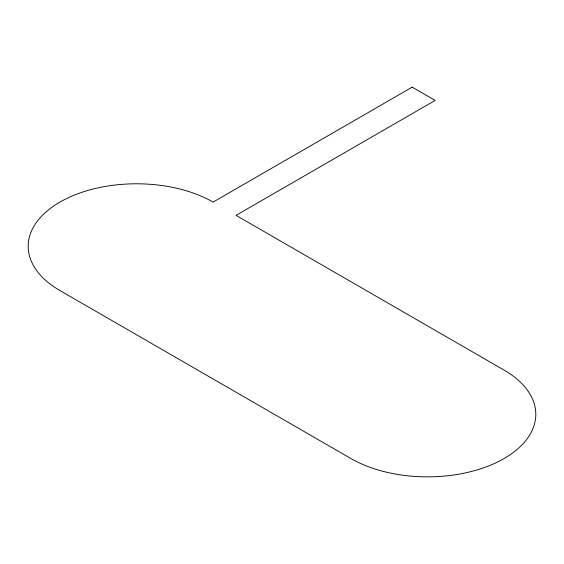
<?xml version="1.0" encoding="UTF-8"?>
<svg xmlns="http://www.w3.org/2000/svg" width="564" height="564" viewBox="0 0 564 564"><rect width="100%" height="100%" fill="white"/><g stroke="black" fill="none" stroke-linecap="round" stroke-linejoin="round"><path stroke-width="0.85" d="M412.185 87.152L213.079 202.102A108.302 62.526 0 0 0 59.918 202.102A108.302 62.526 0 0 0 59.918 290.531L350.921 458.539A108.302 62.526 0 0 0 504.082 458.539A108.302 62.526 0 0 0 504.082 370.111L236.055 215.363L435.161 100.413L412.185 87.152"/></g></svg>
